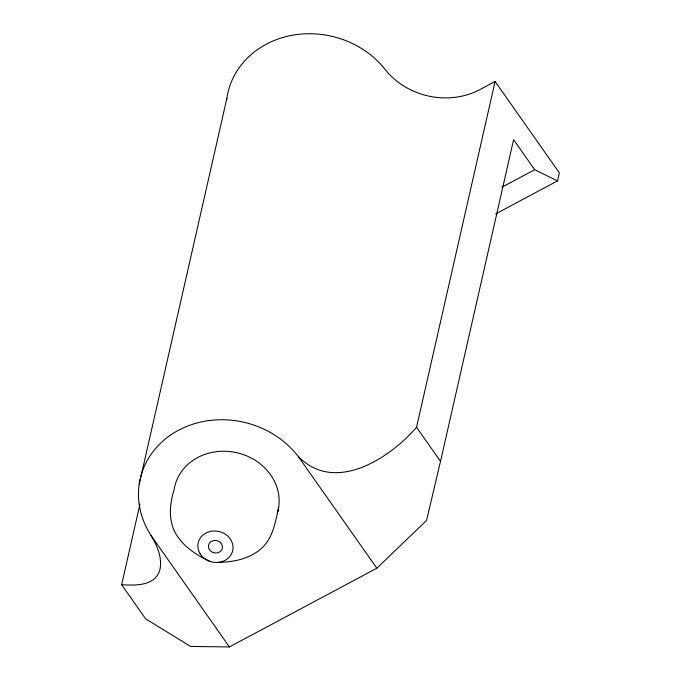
<?xml version="1.0" encoding="UTF-8"?>
<svg xmlns="http://www.w3.org/2000/svg" width="681" height="681" viewBox="0 0 681 681"><rect width="100%" height="100%" fill="white"/><g stroke="black" fill="none" stroke-linecap="round" stroke-linejoin="round"><path stroke-width="1.02" d="M139.188 484.268L226.884 98.26M226.611 100.345A88.411 78.204 12.8 0 1 291.042 35.497A88.411 78.204 12.8 0 1 385.046 69.377A70.73 62.567 12.8 0 0 480.156 89.458L495.104 81.473L559.348 172.855L557.518 180.891L534.687 169.697L513.593 139.699L440.513 461.369L426.544 520.48L376.831 568.218L229.386 646.95L190.637 646.439L145.623 618.825L121.652 584.732L140.005 503.974M278.665 507.422C275.499 521.408 273.336 536.5 262.806 547.166C250.727 558.846 233.915 562.106 217.682 562.429M121.652 584.732C135.042 585.439 153.957 586.315 159.609 570.959C162.997 557.884 156.783 544.928 150.135 533.989A88.411 78.204 12.8 0 1 178.465 430.281A88.411 78.204 12.8 0 1 297.342 455.385C333.528 494.704 389.149 459.02 416.542 427.276L495.104 81.473M501.923 187.198L534.687 169.697M495.734 213.885L557.518 180.891M209.893 561.391C195.941 554.794 182.346 546.102 174.872 532.116C168.224 518.65 169.858 503.438 174.14 489.528A53.05 46.921 12.8 0 1 237.056 452.78A53.05 46.921 12.8 0 1 277.269 513.44M416.542 427.276L440.513 461.369M298.525 456.84L376.831 568.218M151.08 535.564L229.386 646.95M209.271 549.456A7.074 6.257 12.8 0 0 221.453 550.274A7.074 6.257 12.8 0 0 215.596 540.45A7.074 6.257 12.8 0 0 209.271 549.456M200.018 553.559A17.68 15.637 12.8 0 0 230.476 555.602A17.68 15.637 12.8 0 0 215.826 531.027A17.68 15.637 12.8 0 0 200.018 553.559"/></g></svg>
